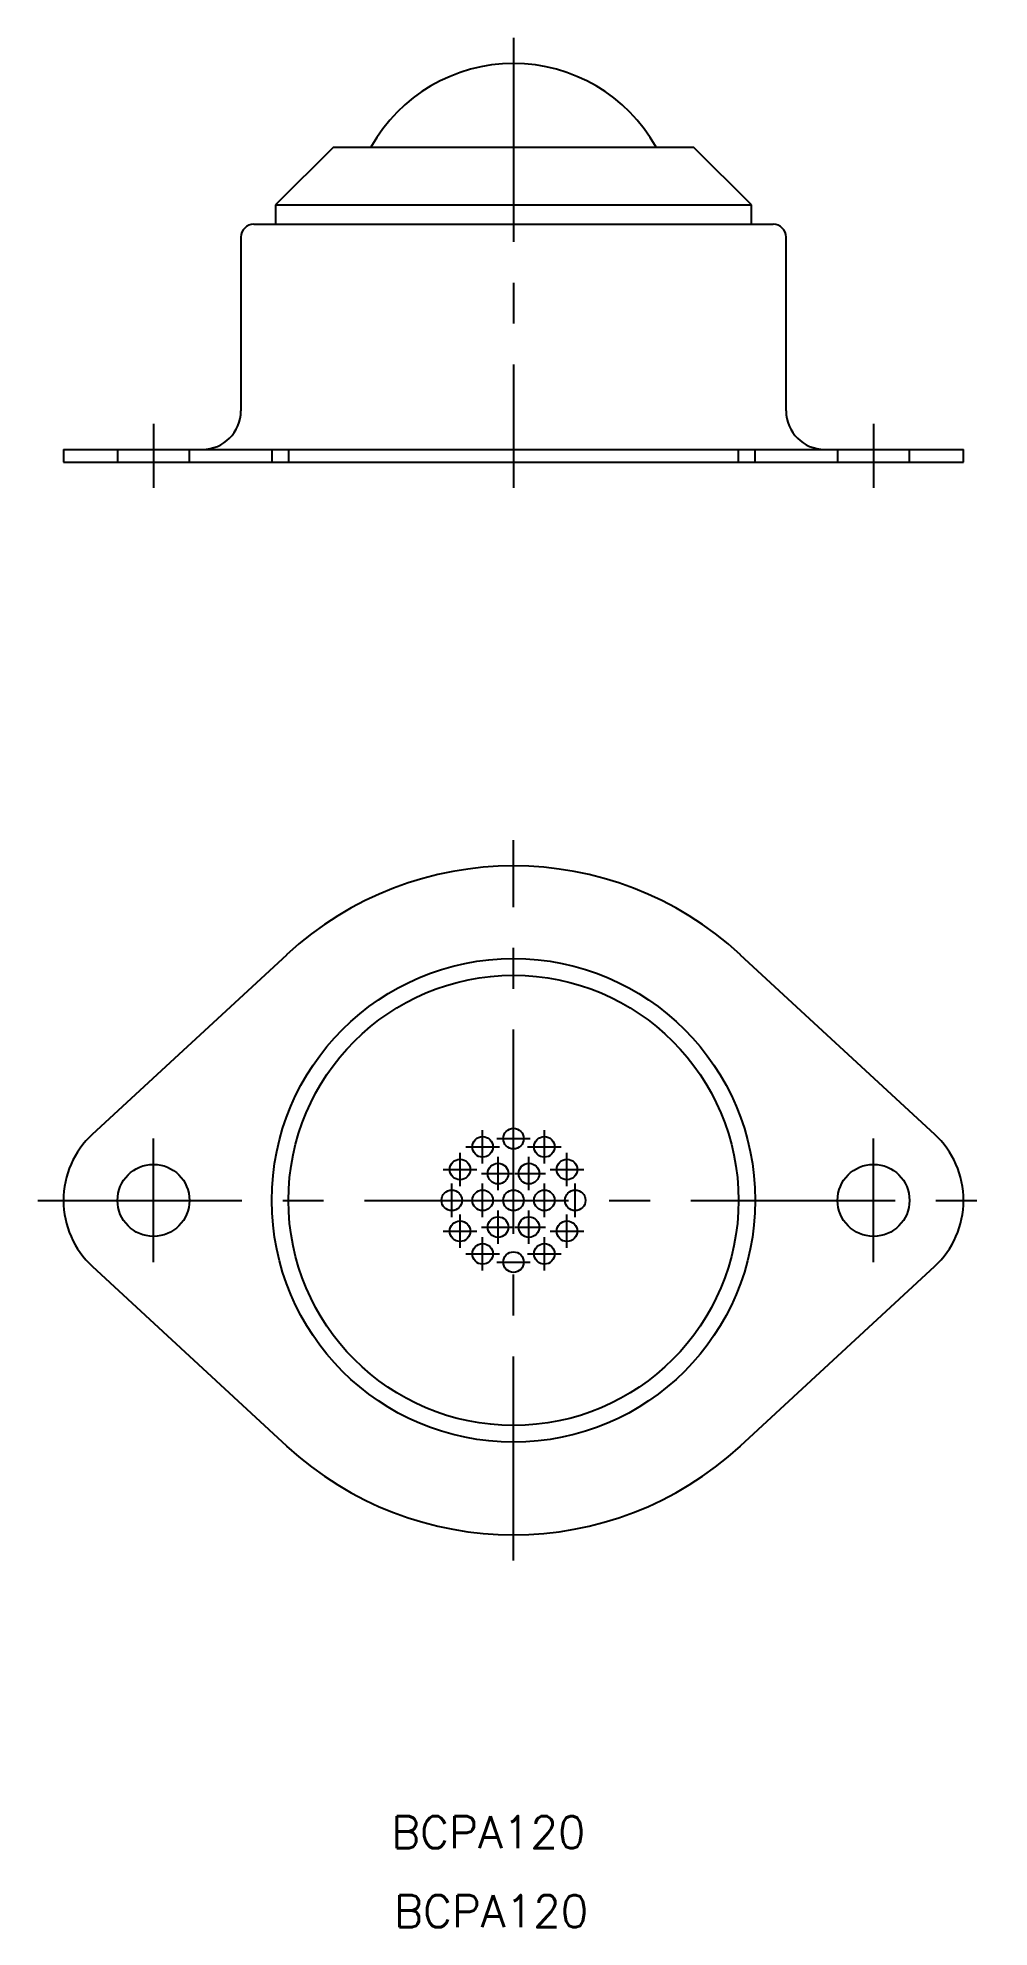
# Model space of a CAD drawing. Extents: x -2 to 72, y -21 to 126.
import ezdxf

# ---------------------------------------------------------------- set-up
doc = ezdxf.new("R2010")
doc.units = 0
doc.header["$LTSCALE"] = 0.5
doc.header["$MEASUREMENT"] = 0
doc.linetypes.add('CENTER', pattern=[50.8, 31.75, -6.35, 6.35, -6.35])
doc.linetypes.add('DASHED', pattern=[19.05, 12.7, -6.35])
for name, color, linetype in [('MSM_CENTER', 1, 'CENTER'), ('MSM_CONTINUOUS', 7, 'CONTINUOUS'), ('MSM_DASHED', 4, 'DASHED')]:
    doc.layers.add(name, color=color, linetype=linetype)
doc.styles.get("Standard").update_dxf_attribs({"font": 'txt.shx', "height": 2.5, "bigfont": 'bigfont.shx'})

msp = doc.modelspace()

# ---------------------------------------------------------------- linework, layer by layer
at = {"layer": 'MSM_CENTER'}
for p, q in [((35, 126.38), (35, 91.38)), ((7, 96.38), (7, 91.38)), ((63, 96.38), (63, 91.38)), ((35, 8), (35, 64)), ((32.6, 38.86), (32.6, 41.46)), ((37.4, 38.86), (37.4, 41.46)), ((7, 31.2), (7, 40.8)), ((30.84, 37.1), (30.84, 39.7)), ((31.3, 40.16), (33.9, 40.16)), ((33.7, 40.8), (36.3, 40.8)), ((36.1, 40.16), (38.7, 40.16)), ((39.16, 37.1), (39.16, 39.7)), ((63, 31.2), (63, 40.8)), ((29.54, 38.4), (32.14, 38.4)), ((33.8, 36.78), (33.8, 39.38)), ((36.2, 36.78), (36.2, 39.38)), ((37.86, 38.4), (40.46, 38.4)), ((30.2, 34.7), (30.2, 37.3)), ((32.5, 38.08), (34.9, 38.08)), ((32.6, 34.7), (32.6, 37.3)), ((35.1, 38.08), (37.5, 38.08)), ((37.4, 34.7), (37.4, 37.3)), ((39.8, 34.7), (39.8, 37.3)), ((-2, 36), (72, 36)), ((30.84, 32.3), (30.84, 34.9)), ((32.5, 33.92), (34.9, 33.92)), ((33.8, 32.62), (33.8, 35.22)), ((35.1, 33.92), (37.5, 33.92)), ((36.2, 32.62), (36.2, 35.22)), ((39.16, 32.3), (39.16, 34.9)), ((29.54, 33.6), (32.14, 33.6)), ((32.6, 30.54), (32.6, 33.14)), ((37.4, 30.54), (37.4, 33.14)), ((37.86, 33.6), (40.46, 33.6)), ((31.3, 31.84), (33.9, 31.84)), ((33.7, 31.2), (36.3, 31.2)), ((36.1, 31.84), (38.7, 31.84))]:
    msp.add_line(p, q, dxfattribs=at)
at = {"layer": 'MSM_CONTINUOUS'}
for p, q in [((21, 117.88), (16.5, 113.38)), ((21, 117.88), (49, 117.88)), ((53.5, 113.38), (49, 117.88)), ((16.5, 113.38), (53.5, 113.38)), ((16.5, 113.38), (16.5, 111.88)), ((53.5, 111.88), (53.5, 113.38)), ((14.8, 111.88), (55.2, 111.88)), ((13.8, 110.88), (13.8, 97.38)), ((56.2, 97.38), (56.2, 110.88)), ((0, 94.38), (0, 93.38)), ((0, 94.38), (70, 94.38)), ((70, 93.38), (70, 94.38)), ((0, 93.38), (70, 93.38)), ((2.25, 41.14), (17.36, 55.1)), ((52.64, 55.1), (67.75, 41.14)), ((17.36, 16.9), (2.25, 30.86)), ((67.75, 30.86), (52.64, 16.9))]:
    msp.add_line(p, q, dxfattribs=at)
for centre, radius in [((35, 36), 18.8), ((35, 36), 17.5), ((35, 40.8), 0.8), ((32.6, 40.16), 0.8), ((37.4, 40.16), 0.8), ((7, 36), 2.8), ((30.84, 38.4), 0.8), ((33.8, 38.08), 0.8), ((36.2, 38.08), 0.8), ((39.16, 38.4), 0.8), ((63, 36), 2.8), ((30.2, 36), 0.8), ((32.6, 36), 0.8), ((35, 36), 0.8), ((37.4, 36), 0.8), ((39.8, 36), 0.8), ((30.84, 33.6), 0.8), ((33.8, 33.92), 0.8), ((36.2, 33.92), 0.8), ((39.16, 33.6), 0.8), ((32.6, 31.84), 0.8), ((37.4, 31.84), 0.8), ((35, 31.2), 0.8)]:
    msp.add_circle(centre, radius, dxfattribs=at)
for centre, radius, start, end in [((35, 111.68), 12.7, 29.2216, 150.7784), ((14.8, 110.88), 1, 90, 180), ((55.2, 110.88), 1, 0, 90), ((10.8, 97.38), 3, 270, 0), ((59.2, 97.38), 3, 180, 270), ((35, 36), 26, 47.2679, 132.7321), ((7, 36), 7, 132.7321, 227.2679), ((63, 36), 7, 312.7321, 47.2679), ((35, 36), 26, 227.2679, 312.7321)]:
    msp.add_arc(centre, radius, start, end, dxfattribs=at)
at = {"layer": 'MSM_DASHED'}
for p, q in [((4.2, 94.38), (4.2, 93.38)), ((9.8, 93.38), (9.8, 94.38)), ((16.2, 94.38), (16.2, 93.38)), ((17.5, 94.38), (17.5, 93.38)), ((52.5, 93.38), (52.5, 94.38)), ((53.8, 93.38), (53.8, 94.38)), ((60.2, 94.38), (60.2, 93.38)), ((65.8, 93.38), (65.8, 94.38))]:
    msp.add_line(p, q, dxfattribs=at)

# ---------------------------------------------------------------- texts
at = {"layer": 'MSM_CONTINUOUS', "char_height": 2.5, "width": 13.823, "attachment_point": 1}
for insert in [(25.49, -11.87), (25.71, -18.01)]:
    msp.add_mtext('{BCPA120}', dxfattribs=dict(at, insert=insert))

doc.saveas('drawing.dxf')
